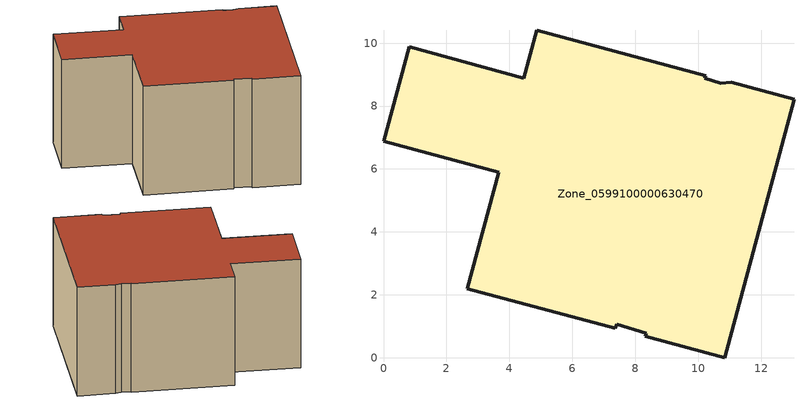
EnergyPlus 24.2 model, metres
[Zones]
Zone_0599100000630470
 floor ground (C_G): 10.24,8.97 10.21,8.89 10.73,8.73 11.05,8.75 13.05,8.22 10.85,0 8.32,0.68 8.35,0.78 7.41,1.07 7.36,0.93 2.67,2.19 3.66,5.89 0,6.89 0.81,9.88 4.46,8.89 4.87,10.41 z0
 wall outside (C_F): 3.66,5.89 2.67,2.19 7.36,0.93 7.41,1.07 8.35,0.78 8.32,0.68 10.85,0 13.05,8.22 11.05,8.75 10.73,8.73 10.21,8.89 10.24,8.97 4.87,10.41 4.46,8.89 0.81,9.88 0,6.89 3.66,5.89 z0:6.42
 roof outside (C_R): 11.05,8.75 10.73,8.73 10.21,8.89 10.24,8.97 4.87,10.41 4.46,8.89 0.81,9.88 0,6.89 3.66,5.89 2.67,2.19 7.36,0.93 7.41,1.07 8.35,0.78 8.32,0.68 10.85,0 13.05,8.22 z6.42
[BUILDING]
Pand.0599100000630470: North Axis=0; Terrain=City; Loads Convergence Tolerance Value=0.04; Temperature Convergence Tolerance Value=0.4; Solar Distribution=FullExterior; Maximum Number of Warmup Days=25; Minimum Number of Warmup Days=1
[Site:Location]
Rotterdam.The.Hague.AP_ZH_NLD Design_Conditions: Latitude=51.96; Longitude=4.45; Time Zone=1; Elevation=-4.5
[SITE:GROUNDTEMPERATURE:BUILDINGSURFACE]
18, 18, 18, 18, 18, 18, 18, 18, 18, 18, 18, 18
[MATERIAL] Thermal Absorptance=0.9; Solar Absorptance=0.7; Visible Absorptance=0.7
Name | Roughness | Thickness | Conductivity | Density | Specific Heat
G.D.2006-2014 | MediumSmooth | 0.15 | 0.06 | 540 | 1210
F.D.2006-2014 | Rough | 0.3 | 0.12 | 1920 | 840
R.D.2006-2014 | MediumRough | 0.2 | 0.08 | 1500 | 1000
[CONSTRUCTION]
C_G: G.D.2006-2014
C_F: F.D.2006-2014
C_R: R.D.2006-2014
[ZONE]
Zone_0599100000630470: Type=1; Multiplier=1; Ceiling Height=Autocalculate; Volume=Autocalculate; Floor Area=autocalculate; Part of Total Floor Area=Yes
[ZONEINFILTRATION:DESIGNFLOWRATE]
Infil_Zone_0599100000630470: Zone or ZoneList or Space or SpaceList=Zone_0599100000630470; Schedule=AlwaysOn; Design Flow Rate Calculation Method=Flow/Area; Flow Rate per Floor Area=0.0021; Constant Term Coefficient=1; Temperature Term Coefficient=0; Velocity Term Coefficient=0; Velocity Squared Term Coefficient=0
[HVACTEMPLATE:ZONE:IDEALLOADSAIRSYSTEM]
Zone_0599100000630470: Maximum Heating Supply Air Temperature=50; Minimum Cooling Supply Air Temperature=13; Maximum Heating Supply Air Humidity Ratio=0.0156; Minimum Cooling Supply Air Humidity Ratio=0.0077; Heating Limit=NoLimit; Cooling Limit=NoLimit; Dehumidification Control Type=ConstantSensibleHeatRatio; Cooling Sensible Heat Ratio=0.7; Dehumidification Setpoint=60; Humidification Control Type=None; Humidification Setpoint=30; Outdoor Air Method=None; Outdoor Air Flow Rate per Person=0.00944; Outdoor Air Flow Rate per Zone Floor Area=0; Outdoor Air Flow Rate per Zone=0; Demand Controlled Ventilation Type=None; Outdoor Air Economizer Type=NoEconomizer; Heat Recovery Type=None; Sensible Heat Recovery Effectiveness=0.7; Latent Heat Recovery Effectiveness=0.65
[ZONECONTROL:THERMOSTAT]
ThermostatControl_Zone_0599100000630470: Zone or ZoneList=Zone_0599100000630470; Control Type Schedule=DualSetpointControlType; Control 1=Thermostat_Zone_0599100000630470; Temperature Difference Between Cutout And Setpoint=0
[THERMOSTATSETPOINT:DUALSETPOINT]
Thermostat_Zone_0599100000630470: Heating Setpoint Temperature Schedule=HeatingSetpoint_Zone_0599100000630470; Cooling Setpoint Temperature Schedule=CoolingSetpoint_Zone_0599100000630470
[SCHEDULE:COMPACT]
HeatingSetpoint_Zone_0599100000630470: Through: 12/31, For: AllDays, Until: 24:00, 21
CoolingSetpoint_Zone_0599100000630470: Through: 12/31, For: AllDays, Until: 24:00, 24
DualSetpointControlType: Through: 12/31, For: AllDays, Until: 24:00, 4
AlwaysOn: Through: 12/31, For: AllDays, Until: 24:00, 1
